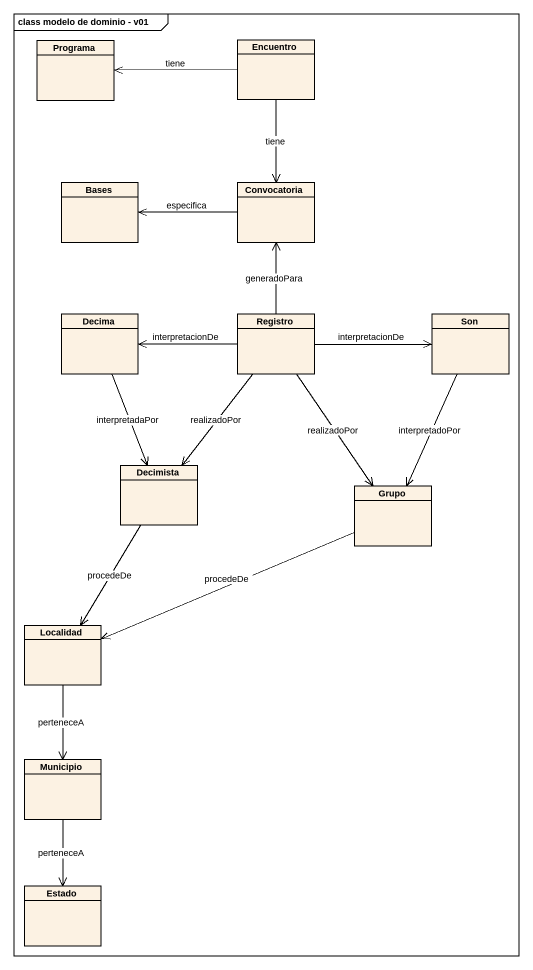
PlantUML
@startuml
mainframe class modelo de dominio - v01
hide circle
hide empty members
class Programa
class Encuentro
class Bases
class Convocatoria
class Decima
class Registro
class Son
class Decimista
class Grupo
class Localidad
class Municipio
class Estado
Encuentro -left-> Programa : tiene
Convocatoria <-up- Encuentro : tiene
Convocatoria -left-> Bases : especifica
Decima --> Decimista : interpretadaPor
Registro -up-> Convocatoria : generadoPara
Registro -left-> Decima : interpretacionDe
Registro -right-> Son : interpretacionDe
Son --> Grupo : interpretadoPor
Decimista <-up- Registro : realizadoPor
Grupo <-up- Registro : realizadoPor
Localidad <-up- Decimista : procedeDe
Localidad <-right- Grupo : procedeDe
Localidad --> Municipio : perteneceA
Municipio --> Estado : perteneceA
@enduml
